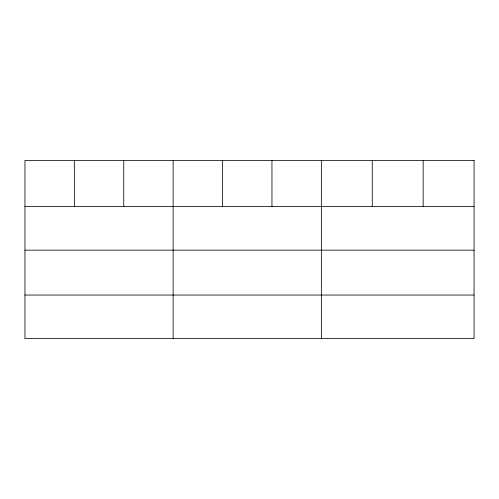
<?xml version="1.0" encoding="UTF-8"?>
<svg xmlns="http://www.w3.org/2000/svg" width="499" height="499" viewBox="0 0 499 499"><rect width="100%" height="100%" fill="white"/><g stroke="black" fill="none" stroke-linecap="round" stroke-linejoin="round"><path stroke-width="0.75" d="M24.95 206.598L474.05 206.598M24.95 250.161L474.05 250.161M24.95 295.046L474.05 295.046M423.152 160.391L423.152 206.598M372.254 160.391L372.254 206.598M321.356 160.391L321.356 338.609M271.955 160.391L271.955 206.598M222.554 160.391L222.554 206.598M173.153 160.391L173.153 338.609M123.752 160.391L123.752 206.598M74.351 160.391L74.351 206.598M474.05 160.391L24.95 160.391L24.95 338.609L474.05 338.609L474.05 160.391"/></g></svg>
